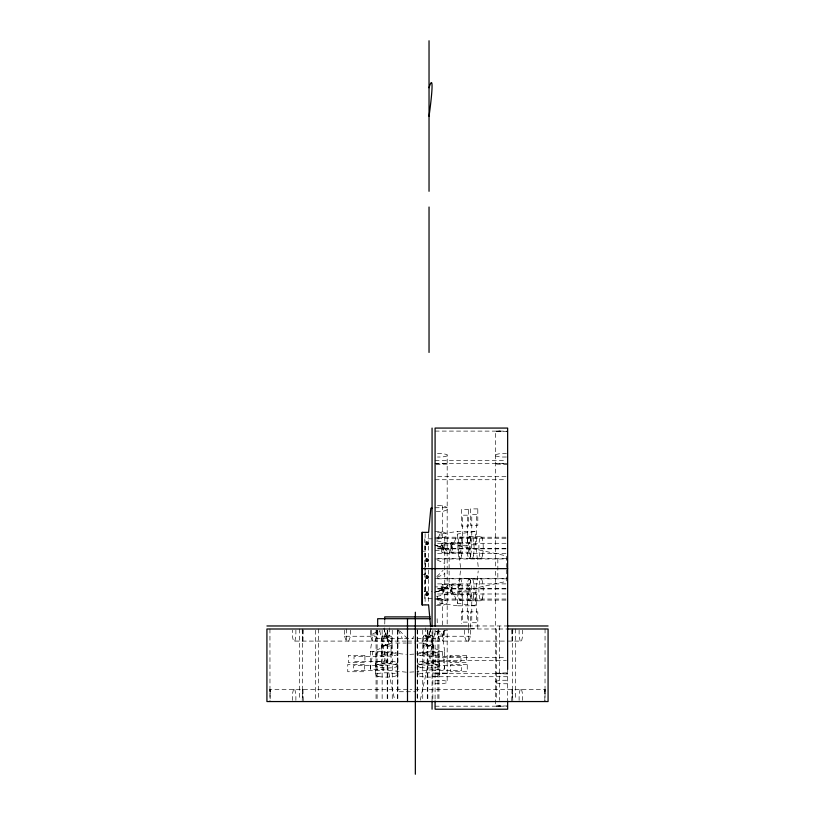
<?xml version="1.0" encoding="UTF-8"?>
<svg xmlns="http://www.w3.org/2000/svg" width="815" height="815" viewBox="0 0 815 815"><rect width="100%" height="100%" fill="white"/><g stroke="black" fill="none" stroke-linecap="round" stroke-linejoin="round"><path stroke-width="0.61" stroke-dasharray="4.08 3.06" d="M397.822 628.997L397.822 691.741L416.037 691.741M407.5 689.459L270.02 689.459L270.173 701.552M544.919 689.459L544.827 701.552M544.98 689.459L545.021 694.298L544.98 689.459L410.016 689.459M460.444 570.969L457.898 594.053L457.388 605.81L475.165 605.81L475.665 594.053L478.211 570.969M302.956 641.089L303.292 628.997M302.508 689.459L302.182 701.552M512.492 641.089L512.818 628.997M512.044 689.459L511.708 701.552M406.339 672.192L382.082 669.584L370.336 669.074L370.336 651.307L372.863 633.734L377.803 631.747A61.879 12.337 0 0 0 380.126 630.759M370.336 669.074L372.863 651.511L377.803 649.514A60.392 12.042 0 0 0 384.772 644.971L392.015 643.045L406.308 643.045M429.403 630.963L428.466 637.208L422.985 643.045L414.652 643.045M420.285 700.207L435.241 630.881M294.836 641.089L295.886 636.25L295.886 630.209M293.441 689.459L292.391 694.298L292.391 700.34M520.164 689.459L519.114 694.298L519.114 700.34M449.126 568.646L449.126 553.151L451.052 545.907A60.392 12.042 90 0 0 455.605 538.949L457.602 534.008L475.165 531.482L475.665 543.228L478.283 567.474M430.585 630.464L428.466 637.208L431.288 628.304M375.124 641.089L376.652 636.25L376.652 628.997M348.698 641.089L350.481 636.25L350.481 628.997M468.686 641.089L470.479 636.25L470.479 630.209M442.331 641.089L444.481 636.25L444.481 628.997M412.604 638.675L413.623 636.525M383.804 637.035L388.633 637.035L388.633 645.337L386.218 645.816L383.804 645.337L383.804 637.035L388.633 637.035M384.425 636.199L389.264 636.199L384.425 636.199L384.425 627.896M383.804 645.337L388.633 645.337M425.736 636.199L430.575 636.199L425.736 636.199L425.736 627.896M426.367 637.035L431.196 637.035L431.196 645.337L428.782 645.816L426.367 645.337L426.367 637.035L431.196 637.035M426.367 645.337L431.196 645.337M436.84 576.562L443.003 570.398M449.126 571.03L449.126 584.131L443.299 589.612L434.395 592.423M443.126 544.94L443.126 549.779L451.418 549.779L451.907 547.364L451.418 544.94L443.126 544.94L443.126 549.779M442.28 545.571L442.28 550.4L442.413 545.653L435.169 545.571M451.418 544.94L451.418 549.779M442.28 586.882L442.28 591.721L442.413 586.963L435.169 586.882M443.126 587.503L443.126 592.342L451.418 592.342L451.907 589.928L451.418 587.503L443.126 587.503L443.126 592.342M451.418 587.503L451.418 592.342M437.237 577.305L444.756 573.75M447.18 603.477L442.341 605.627L435.088 605.627M447.18 509.833L442.341 511.626L435.088 511.626M447.18 629.832L442.341 631.625L435.088 631.625M435.088 537.798L442.341 537.798L447.18 536.26M436.555 591.731L443.299 589.612L437.054 590.539M447.18 455.972L442.341 457.021L437.502 457.021M495.551 454.576L500.379 453.537L506.431 453.537M495.551 681.309L500.379 680.26L507.643 680.26M436.972 596.386L506.298 581.431L506.298 568.952M475.165 531.482L457.388 531.482L439.825 534.008L437.828 538.949A61.879 12.337 90 0 1 436.84 541.262M416.934 653.742L432.918 651.806L444.664 651.307L444.664 669.074L432.918 669.584L416.934 671.519M447.18 464.102L435.088 464.428M495.551 463.654L507.643 463.317M447.18 673.628L435.088 673.964M495.551 673.19L507.643 672.854M409.833 654.353L414.489 654.088M409.833 672.13L414.489 671.866M435.088 431.084L507.643 431.125M507.643 431.318L495.551 431.227L495.551 567.383M437.502 453.537L442.341 453.537L447.18 454.576L447.18 568.646M506.431 457.021L500.379 457.021L495.551 455.972M435.088 460.567L506.37 460.567M435.088 463.317L447.18 463.654M435.088 463.592L506.37 463.592M507.643 464.428L495.551 464.102M437.635 476.704L506.37 476.704M435.088 479.729L506.37 479.729M437.502 505.667L442.341 505.667L447.18 507.45M435.088 507.745L447.18 507.745M435.088 531.655L442.341 531.655L447.18 533.815M437.502 532.755L441.129 532.704M469.196 536.484L481.044 536.484M460.057 537.105L471.905 537.105M437.635 537.207L507.643 537.207M437.635 538.246L506.37 538.246M432.062 538.817L424.809 538.817L424.809 567.423M435.088 538.888L441.129 538.847M451.367 542.535L469.145 542.535M442.229 543.157L460.006 543.157M437.635 543.289L506.37 543.289M437.635 548.342L506.37 548.342M437.635 548.872L506.37 548.872M435.169 550.4L442.28 550.4M422.995 551.174L425.41 551.174M451.469 552.193L469.246 552.193M442.331 552.815L460.108 552.815M437.635 553.395L506.37 553.395M469.196 558.244L481.044 558.244M437.635 558.469L506.37 558.469M435.088 558.968L507.643 558.968M422.995 574.544L425.41 574.544L425.41 568.707M435.088 578.314L507.643 578.314M460.057 578.416A10.88 2.17 -90 0 1 461.932 594.746A10.88 2.17 -90 0 1 458.183 594.746A10.88 2.17 -90 0 1 460.057 578.416L471.905 578.416M437.635 578.823L507.643 578.823M469.196 579.037A10.88 2.17 -90 0 1 471.08 595.368A10.88 2.17 -90 0 1 467.321 595.368A10.88 2.17 -90 0 1 469.196 579.037L481.044 579.037M437.635 583.886L506.37 583.886M442.331 584.467L460.108 584.467A4.839 0.968 -90 0 1 460.862 591.934A4.839 0.968 -90 0 1 459.202 591.496A4.839 0.968 -90 0 1 460.108 584.467M451.469 585.089L469.246 585.089A4.839 0.968 -90 0 1 470.011 592.556A4.839 0.968 -90 0 1 468.34 592.128A4.839 0.968 -90 0 1 469.246 585.089M437.635 588.41L506.37 588.41M437.635 588.95L506.37 588.95M424.126 591.415L432.062 591.415M435.169 591.721L442.28 591.721M437.635 593.992L506.37 593.992M451.367 594.756A4.839 0.968 90 0 0 452.284 587.727A4.839 0.968 90 0 0 450.613 587.289A4.839 0.968 90 0 0 451.367 594.756L469.145 594.756M435.088 598.393L441.129 598.393L441.129 605.627M432.062 598.475L424.809 598.475L424.809 568.646M437.502 598.444L441.129 598.444M437.635 599.035L506.37 599.035M435.088 599.494L442.341 599.494L447.18 601.022M437.635 600.084L507.643 600.084M460.057 600.186L471.905 600.186M469.196 600.808L481.044 600.808M437.502 604.577L441.129 604.536M437.125 618.717L437.329 624.769M468.503 625.971L506.278 625.971M470.561 628.385L477.814 628.385L477.814 611.851L470.561 611.851L470.561 627.285M470.173 628.997L507.541 628.997M370.519 635.048L377.753 635.048L377.753 628.997M444.481 635.048L437.248 635.048L437.248 628.997M344.521 630.209L344.521 636.25L376.652 636.25M438.348 628.997L438.348 636.25L470.479 636.25M376.061 638.675L413.551 638.675M417.178 638.675L438.939 638.675M406.237 641.089L293.441 641.089L292.391 636.25L292.391 630.209M407.5 641.089L521.559 641.089L522.609 636.25L522.609 630.209M407.5 643.045L413.46 643.045M370.336 651.307L382.082 651.806L406.339 654.414M435.088 657.562L506.37 657.562M432.062 660.588L506.37 660.588M435.088 672.854L447.18 673.19M435.088 673.699L507.643 673.699M507.643 673.964L495.551 673.628M432.062 676.725L507.643 676.725M435.088 680.26L442.341 680.26L447.18 681.309M435.088 683.754L442.341 683.754L447.18 682.705L447.18 630.362M507.643 683.754L500.379 683.754L495.551 682.705M507.643 705.973L495.551 706.055L495.551 568.646M435.088 706.198L507.643 706.167M475.165 605.81L457.602 603.283L455.605 598.332A60.392 12.042 -90 0 0 451.052 591.374L449.126 584.131M457.388 605.81L439.825 603.283L437.828 598.332A61.879 12.337 -90 0 0 436.84 596.02M437.054 546.743L443.299 547.68L449.126 553.151M436.972 540.905L506.298 555.861L506.298 567.434M422.985 643.045L430.228 644.971A60.392 12.042 0 0 0 437.197 649.514L442.138 651.511L444.664 669.074M436.555 545.561L443.299 547.68L434.395 544.858M437.237 559.986L444.756 563.532M399.584 630.759L407.5 638.675M392.015 643.045L386.534 637.208L383.712 628.304M398.331 630.077L402.396 638.675M372.669 641.089L370.519 636.25L370.519 628.997M466.302 641.089L464.519 636.25L464.519 628.997M344.521 636.25L346.314 641.089M438.348 636.25L439.876 641.089M384.415 630.464L386.534 637.208L385.597 630.963M520.164 641.089L519.114 636.25L519.114 630.209M521.559 689.459L522.609 694.298L522.609 700.34M379.759 630.881L394.715 700.207M294.836 689.459L295.886 694.298L295.886 700.34M444.664 651.307L442.138 633.734L437.197 631.747A61.879 12.337 0 0 1 434.874 630.759M512.044 641.089L511.708 628.997M512.492 689.459L512.818 701.552M302.508 641.089L302.182 628.997M302.956 689.459L303.292 701.552M460.506 567.474L457.898 543.228L457.388 531.482M270.02 689.459L270.173 694.298L270.081 689.459M545.052 628.997L545.021 701.552M515.579 628.997L515.579 700.279M512.553 628.997L512.553 700.279M507.643 669.838L507.643 699.902M499.442 625.971L499.442 700.279M497.833 558.968L497.833 578.314M496.416 628.997L496.416 700.279M468.676 627.489L468.676 611.219L461.422 611.219L461.422 623.628M468.401 628.997L468.401 641.089M447.18 569.899L447.18 624.932M444.756 537.207L444.756 600.084M442.341 505.667L442.341 537.798M442.341 599.494L442.341 625.665M441.129 531.655L441.129 538.888M439.662 663.104L439.662 674.963A10.88 2.17 0 0 1 423.342 676.837A10.88 2.17 0 0 1 423.342 673.078A10.88 2.17 0 0 1 439.662 674.963M439.041 653.966L439.041 665.814M438.939 630.27L438.939 701.552M437.889 630.27L437.889 700.279M435.088 630.729L435.088 699.902M433.611 645.286L433.611 663.064M432.989 636.148L432.989 653.915M432.857 630.27L432.857 700.279M432.062 631.717L432.062 699.902M430.575 627.896L430.575 636.199M428.598 533.621L428.598 541.272M428.598 546.132L428.598 557.827M428.598 562.91L428.598 574.901M428.598 579.465L428.598 591.16M428.598 597.283L428.598 604.924M427.804 630.27L427.804 700.279M427.264 630.27L427.264 700.279M425.41 545.999L425.41 557.012M425.41 562.859L425.41 567.535M425.41 579.221L425.41 591.415M425.114 533.621L425.114 541.119M425.114 546.132L425.114 557.389M425.114 563.644L425.114 567.393M425.114 569.899L425.114 574.901M425.114 579.903L425.114 592.413M425.114 597.415L425.114 604.924M423.953 645.388L423.953 663.155M423.331 636.24L423.331 654.017M422.74 630.27L422.74 700.279M417.901 663.104L417.901 674.963M417.677 630.27L417.677 700.279M417.178 629.598L417.178 701.552M397.822 630.209L397.822 701.552M397.73 653.966A10.88 2.17 0 0 1 381.4 655.851A10.88 2.17 0 0 1 381.4 652.092A10.88 2.17 0 0 1 397.73 653.966L397.73 665.814A10.88 2.17 0 0 1 381.4 667.699A10.88 2.17 0 0 1 381.4 663.94A10.88 2.17 0 0 1 397.73 665.814M397.323 630.27L397.323 701.552M397.099 663.104L397.099 674.963M392.26 630.27L392.26 701.552M391.669 636.24A4.839 0.968 0 0 1 384.211 637.004A4.839 0.968 0 0 1 384.639 635.333A4.839 0.968 0 0 1 391.669 636.24L391.669 654.017A4.839 0.968 0 0 1 384.211 654.781A4.839 0.968 0 0 1 384.639 653.11A4.839 0.968 0 0 1 391.669 654.017M391.047 645.388A4.839 0.968 0 0 1 383.59 646.142A4.839 0.968 0 0 1 384.018 644.471A4.839 0.968 0 0 1 391.047 645.388L391.047 663.155A4.839 0.968 0 0 1 383.59 663.919A4.839 0.968 0 0 1 384.018 662.249A4.839 0.968 0 0 1 391.047 663.155M389.264 627.896L389.264 636.199M387.736 630.27L387.736 700.279M387.196 630.27L387.196 700.279M384.853 619.93L384.731 624.871M382.143 630.27L382.143 701.552M382.011 636.148L382.011 653.915M381.389 645.286L381.389 663.064M377.702 630.209L377.702 635.048M377.111 630.27L377.111 700.279M376.061 630.27L376.061 701.552M375.96 653.966L375.96 665.814M375.338 663.104L375.338 674.963M371.609 630.209L371.569 635.048M346.599 628.997L346.599 641.089M318.584 628.997L318.584 700.279M315.558 630.27L315.558 700.279M302.447 628.997L302.447 700.279M299.421 628.997L299.421 700.279M269.948 628.997L269.979 701.552M500.379 705.973L495.551 706.116L500.379 705.973M500.379 431.125L495.551 431.166L500.379 431.125M477.814 508.896L470.561 508.896L470.561 525.441L477.814 525.441L477.814 508.896M468.676 509.518L461.422 509.518L461.422 526.062L468.676 526.062L468.676 509.518M476.612 514.56L471.773 514.56L471.773 544.787L476.612 544.787L476.612 514.56M467.474 515.182L462.635 515.182L462.635 545.408L467.474 545.408L467.474 515.182M467.474 591.873L462.635 591.873L462.635 622.11L467.474 622.11L467.474 591.873M476.612 592.495L471.773 592.495L471.773 622.731L476.612 622.731L476.612 592.495M364.916 655.331L348.382 655.331L348.382 662.595L364.916 662.595L364.916 655.331M466.618 655.331L450.084 655.331L450.084 662.595L466.618 662.595L466.618 655.331M384.262 656.544L354.036 656.544L354.036 661.383L384.262 661.383L384.262 656.544M460.964 656.544L430.738 656.544L430.738 661.383L460.964 661.383L460.964 656.544M364.295 664.48L347.75 664.48L347.75 671.733L364.295 671.733L364.295 664.48M467.25 664.48L450.705 664.48L450.705 671.733L467.25 671.733L467.25 664.48M383.641 665.682L353.415 665.682L353.415 670.521L383.641 670.521L383.641 665.682M461.585 665.682L431.359 665.682L431.359 670.521L461.585 670.521L461.585 665.682M443.431 635.048L443.431 630.209L443.391 635.048M424.921 636.912A4.839 0.968 0 0 0 432.887 636.393A4.839 0.968 0 0 0 426.663 635.282A4.839 0.968 0 0 0 424.921 636.912M425.542 646.05A4.839 0.968 0 0 0 433.509 645.531A4.839 0.968 0 0 0 427.294 644.42A4.839 0.968 0 0 0 425.542 646.05M425.542 663.828A4.839 0.968 0 0 0 433.509 663.308A4.839 0.968 0 0 0 427.294 662.188A4.839 0.968 0 0 0 425.542 663.828M424.921 654.69A4.839 0.968 0 0 0 432.887 654.17A4.839 0.968 0 0 0 426.663 653.049A4.839 0.968 0 0 0 424.921 654.69M421.09 664.643A10.88 2.17 0 0 0 439.295 663.665A10.88 2.17 0 0 0 425.96 661.016A10.88 2.17 0 0 0 421.09 664.643M420.459 655.505A10.88 2.17 0 0 0 438.674 654.527A10.88 2.17 0 0 0 425.338 651.878A10.88 2.17 0 0 0 420.459 655.505M420.459 667.353A10.88 2.17 0 0 0 438.674 666.385A10.88 2.17 0 0 0 425.338 663.726A10.88 2.17 0 0 0 420.459 667.353M378.527 664.643A10.88 2.17 0 0 0 396.732 663.665A10.88 2.17 0 0 0 383.407 661.016A10.88 2.17 0 0 0 378.527 664.643M378.527 676.491A10.88 2.17 0 0 0 396.732 675.523A10.88 2.17 0 0 0 383.407 672.864A10.88 2.17 0 0 0 378.527 676.491M443.003 551.225A4.839 0.968 -90 0 0 442.484 543.259A4.839 0.968 -90 0 0 441.363 549.473A4.839 0.968 -90 0 0 443.003 551.225M452.142 550.604A4.839 0.968 -90 0 0 451.622 542.637A4.839 0.968 -90 0 0 450.501 548.852A4.839 0.968 -90 0 0 452.142 550.604M469.909 550.604A4.839 0.968 -90 0 0 469.399 542.637A4.839 0.968 -90 0 0 468.279 548.852A4.839 0.968 -90 0 0 469.909 550.604M459.344 544.746A4.839 0.968 90 0 0 459.854 552.713A4.839 0.968 90 0 0 460.974 546.498A4.839 0.968 90 0 0 459.344 544.746M470.734 555.056A10.88 2.17 -90 0 0 469.756 536.851A10.88 2.17 -90 0 0 467.097 550.176A10.88 2.17 -90 0 0 470.734 555.056M482.582 555.056A10.88 2.17 -90 0 0 481.604 536.851A10.88 2.17 -90 0 0 478.955 550.176A10.88 2.17 -90 0 0 482.582 555.056M461.596 555.677A10.88 2.17 -90 0 0 460.618 537.472A10.88 2.17 -90 0 0 457.959 550.808A10.88 2.17 -90 0 0 461.596 555.677M473.444 555.677A10.88 2.17 -90 0 0 472.466 537.472A10.88 2.17 -90 0 0 469.807 550.808A10.88 2.17 -90 0 0 473.444 555.677M441.475 586.668A4.839 0.968 90 0 0 442.229 594.135A4.839 0.968 90 0 0 443.146 587.095A4.839 0.968 90 0 0 441.475 586.668M482.582 597.619A10.88 2.17 -90 0 0 481.604 579.414A10.88 2.17 -90 0 0 478.955 592.739A10.88 2.17 -90 0 0 482.582 597.619M473.444 596.998A10.88 2.17 -90 0 0 472.466 578.793A10.88 2.17 -90 0 0 469.807 592.118A10.88 2.17 -90 0 0 473.444 596.998"/><path stroke-width="1.22" d="M432.062 508.183L430.85 508.183L428.598 532.368L421.946 532.368L421.946 604.924L428.598 604.924L430.626 626.684M422.384 568.646L507.643 568.646M430.147 616.904L384.731 616.904L384.731 619.329M430.34 618.717L377.671 618.717L377.671 625.971M266.923 625.971L467.311 625.971M506.961 625.971L548.077 625.971M469.695 628.997L266.923 628.997L266.923 701.552L548.077 701.552L548.077 628.997L507.266 628.997M507.643 669.482L507.643 428.069L435.088 428.069L435.088 626.063M507.643 700.88L507.643 709.223L435.088 709.223L435.088 700.971M432.062 428.069L432.062 626.592M432.062 700.931L432.062 709.223M429.036 40.75L429.036 191.301M429.036 207.02L429.036 352.447M422.384 532.368L422.384 604.924M415.344 612.218L415.344 774.25M407.5 618.717L407.5 701.552M429.036 87.735A60.514 3.627 -80.4 0 1 429.036 116.25M426.021 575.899A1.212 1.212 0 0 1 427.223 577.112A1.212 1.212 0 0 1 426.021 578.314M426.622 592.994A1.212 1.212 0 0 1 426.021 595.245M426.021 558.968A1.212 1.212 0 0 1 427.223 560.18A1.212 1.212 0 0 1 426.021 561.392M426.021 542.036A1.212 1.212 0 0 1 427.223 543.248A1.212 1.212 0 0 1 426.021 544.461M426.622 578.151A1.212 1.212 0 0 0 428.435 577.112A1.212 1.212 0 0 0 426.622 576.062A1.212 1.212 0 0 0 426.622 578.151M426.174 594.644A1.212 1.212 0 0 0 428.272 594.644A1.212 1.212 0 0 0 427.223 592.831A1.212 1.212 0 0 0 426.174 594.644M426.174 560.781A1.212 1.212 0 0 0 428.272 560.781A1.212 1.212 0 0 0 427.223 558.968A1.212 1.212 0 0 0 426.174 560.781M426.622 544.298A1.212 1.212 0 0 0 428.435 543.248A1.212 1.212 0 0 0 426.622 542.199A1.212 1.212 0 0 0 426.622 544.298"/></g></svg>
